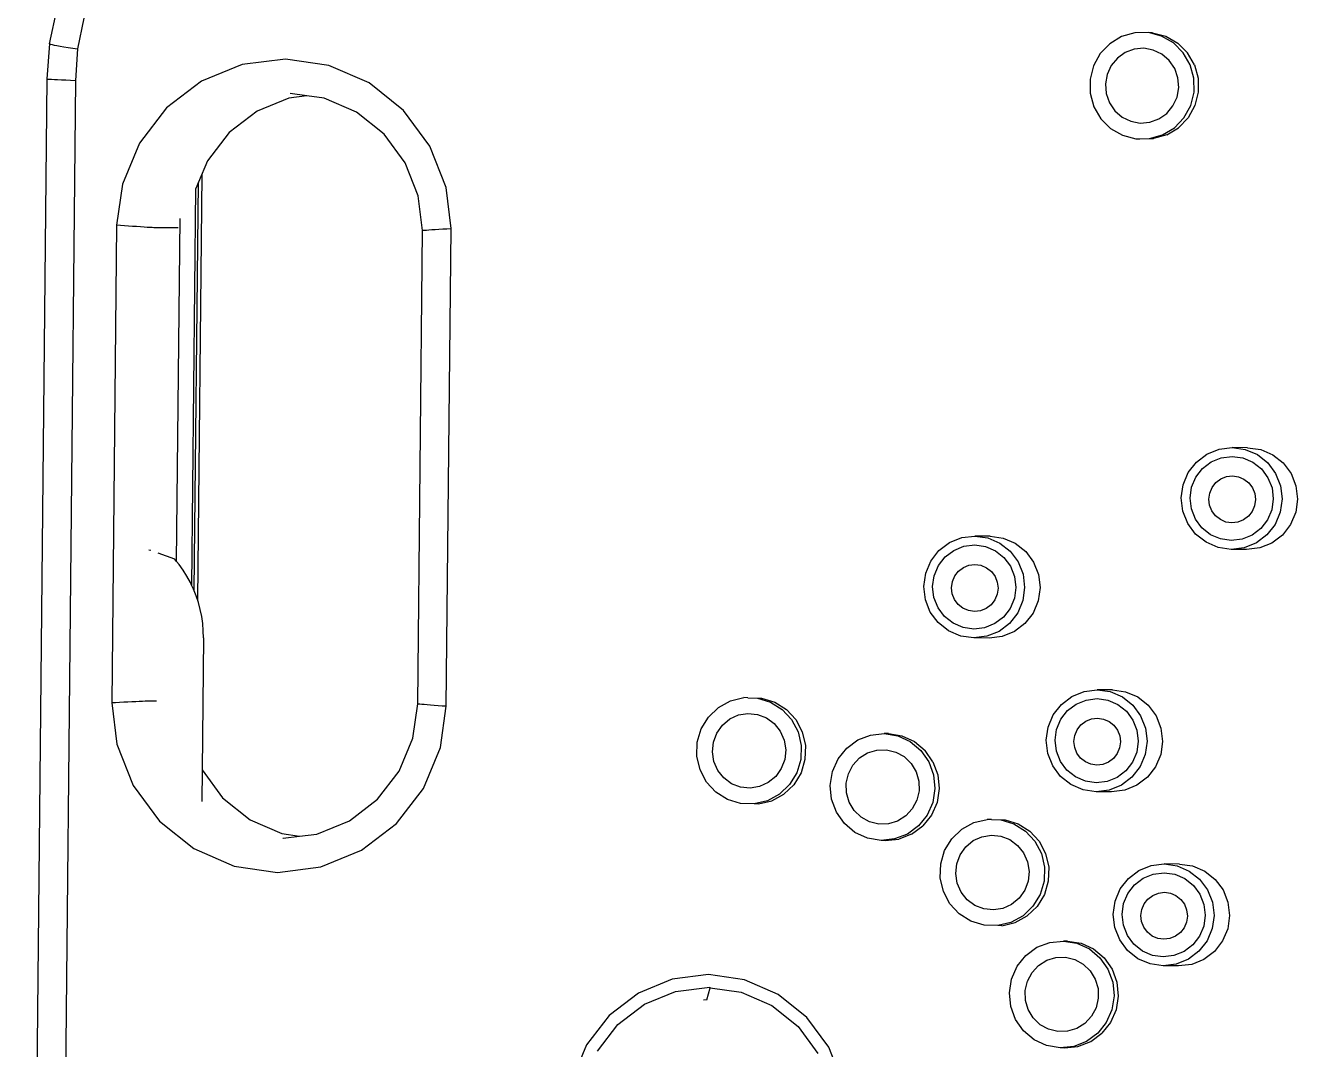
# Model space of a CAD drawing. Extents: x 3485972 to 3601240, y -673889 to -591207.
# Drawn here: x 3499661.6 to 3499851.3, y -607807.1 to -607654.3 of the extents above; entities that cross this region are included whole.
import ezdxf

# ---------------------------------------------------------------- set-up
doc = ezdxf.new("R2010")
doc.units = 0
doc.header["$LTSCALE"] = 6
doc.header["$MEASUREMENT"] = 0
doc.layers.add('medical equipment', color=4, linetype='CONTINUOUS')

msp = doc.modelspace()

# ---------------------------------------------------------------- linework, layer by layer
at = {"layer": 'medical equipment'}
for p, q in [((3499665.24, -607657.04), (3499666.35, -607651.78)), ((3499670.36, -607653.24), (3499669.41, -607657.83)), ((3499825.09, -607655.98), (3499823.33, -607657.04)), ((3499827.05, -607655.42), (3499825.09, -607655.98)), ((3499829.09, -607655.39), (3499827.05, -607655.42)), ((3499831.07, -607655.91), (3499829.09, -607655.39)), ((3499829.72, -607655.4), (3499829.09, -607655.39)), ((3499829.72, -607655.4), (3499831.69, -607655.92)), ((3499832.85, -607656.93), (3499831.07, -607655.91)), ((3499831.69, -607655.92), (3499833.47, -607656.94)), ((3499664.87, -607662.29), (3499665.26, -607657.08)), ((3499665.24, -607657.04), (3499665.26, -607657.08)), ((3499665.26, -607657.08), (3499665.38, -607657.12)), ((3499665.38, -607657.12), (3499665.59, -607657.18)), ((3499665.59, -607657.18), (3499665.91, -607657.25)), ((3499665.91, -607657.25), (3499666.31, -607657.33)), ((3499666.31, -607657.33), (3499666.8, -607657.42)), ((3499666.8, -607657.42), (3499667.36, -607657.52)), ((3499667.36, -607657.52), (3499667.99, -607657.62)), ((3499667.99, -607657.62), (3499668.68, -607657.72)), ((3499668.68, -607657.72), (3499669.41, -607657.83)), ((3499669.41, -607657.83), (3499669.07, -607662.52)), ((3499823.33, -607657.04), (3499821.9, -607658.52)), ((3499826.99, -607657.86), (3499825.65, -607658.35)), ((3499828.42, -607657.73), (3499826.99, -607657.86)), ((3499829.82, -607657.99), (3499828.42, -607657.73)), ((3499831.11, -607658.62), (3499829.82, -607657.99)), ((3499834.3, -607658.39), (3499832.85, -607656.93)), ((3499833.47, -607656.94), (3499834.93, -607658.39)), ((3499700.42, -607659.34), (3499693.94, -607660.14)), ((3499706.88, -607660.27), (3499700.42, -607659.34)), ((3499821.9, -607658.52), (3499820.9, -607660.34)), ((3499824.48, -607659.18), (3499823.55, -607660.29)), ((3499825.65, -607658.35), (3499824.48, -607659.18)), ((3499832.2, -607659.56), (3499831.11, -607658.62)), ((3499833.02, -607660.75), (3499832.2, -607659.56)), ((3499835.34, -607660.18), (3499834.3, -607658.39)), ((3499835.97, -607660.18), (3499834.93, -607658.39)), ((3499693.94, -607660.14), (3499687.88, -607662.63)), ((3499712.88, -607662.88), (3499706.88, -607660.27)), ((3499820.9, -607660.34), (3499820.39, -607662.35)), ((3499822.94, -607661.61), (3499822.69, -607663.04)), ((3499823.55, -607660.29), (3499822.94, -607661.61)), ((3499833.5, -607662.12), (3499833.02, -607660.75)), ((3499835.89, -607662.18), (3499835.34, -607660.18)), ((3499835.97, -607660.18), (3499836.51, -607662.19)), ((3499661.63, -607986.34), (3499664.87, -607662.29)), ((3499664.87, -607662.29), (3499664.99, -607662.31)), ((3499664.99, -607662.31), (3499665.21, -607662.32)), ((3499665.21, -607662.32), (3499665.53, -607662.34)), ((3499665.53, -607662.34), (3499665.94, -607662.37)), ((3499669.07, -607662.52), (3499665.83, -607986.21)), ((3499665.94, -607662.37), (3499666.43, -607662.39)), ((3499666.43, -607662.39), (3499667, -607662.42)), ((3499667, -607662.42), (3499667.64, -607662.45)), ((3499667.64, -607662.45), (3499668.33, -607662.48)), ((3499668.33, -607662.48), (3499669.07, -607662.52)), ((3499687.88, -607662.63), (3499682.66, -607666.63)), ((3499718.02, -607666.98), (3499712.88, -607662.88)), ((3499820.39, -607662.35), (3499820.42, -607664.43)), ((3499822.69, -607663.04), (3499822.81, -607664.49)), ((3499833.36, -607665.01), (3499833.62, -607663.57)), ((3499833.62, -607663.57), (3499833.5, -607662.12)), ((3499835.91, -607664.26), (3499835.89, -607662.18)), ((3499836.51, -607662.19), (3499836.54, -607664.27)), ((3499700.93, -607665.15), (3499696.19, -607667.1)), ((3499703.61, -607664.82), (3499700.93, -607665.15)), ((3499703.61, -607664.82), (3499701.12, -607664.46)), ((3499706.18, -607665.16), (3499703.61, -607664.82)), ((3499710.99, -607667.25), (3499706.18, -607665.16)), ((3499820.42, -607664.43), (3499820.96, -607666.44)), ((3499822.81, -607664.49), (3499823.29, -607665.86)), ((3499832.75, -607666.32), (3499833.36, -607665.01)), ((3499835.4, -607666.28), (3499835.91, -607664.26)), ((3499836.54, -607664.27), (3499836.03, -607666.28)), ((3499682.66, -607666.63), (3499678.64, -607671.87)), ((3499696.19, -607667.1), (3499692.01, -607670.31)), ((3499715.11, -607670.54), (3499710.99, -607667.25)), ((3499721.94, -607672.3), (3499718.02, -607666.98)), ((3499820.96, -607666.44), (3499822, -607668.23)), ((3499823.29, -607665.86), (3499824.1, -607667.06)), ((3499824.1, -607667.06), (3499825.19, -607668)), ((3499830.66, -607668.27), (3499831.83, -607667.44)), ((3499831.83, -607667.44), (3499832.75, -607666.32)), ((3499834.4, -607668.09), (3499835.4, -607666.28)), ((3499836.03, -607666.28), (3499835.03, -607668.1)), ((3499822, -607668.23), (3499823.46, -607669.68)), ((3499825.19, -607668), (3499826.48, -607668.62)), ((3499826.48, -607668.62), (3499827.89, -607668.88)), ((3499827.89, -607668.88), (3499829.31, -607668.76)), ((3499829.31, -607668.76), (3499830.66, -607668.27)), ((3499832.97, -607669.58), (3499834.4, -607668.09)), ((3499835.03, -607668.1), (3499833.6, -607669.58)), ((3499692.01, -607670.31), (3499688.78, -607674.51)), ((3499718.25, -607674.8), (3499715.11, -607670.54)), ((3499823.46, -607669.68), (3499825.24, -607670.7)), ((3499825.24, -607670.7), (3499827.21, -607671.22)), ((3499827.21, -607671.22), (3499827.79, -607671.21)), ((3499827.79, -607671.21), (3499827.84, -607671.22)), ((3499827.84, -607671.22), (3499829.25, -607671.2)), ((3499829.25, -607671.2), (3499831.22, -607670.64)), ((3499829.25, -607671.2), (3499829.88, -607671.2)), ((3499831.84, -607670.64), (3499829.88, -607671.2)), ((3499831.22, -607670.64), (3499832.97, -607669.58)), ((3499831.84, -607670.64), (3499833.6, -607669.58)), ((3499678.64, -607671.87), (3499676.08, -607677.99)), ((3499724.38, -607678.48), (3499721.94, -607672.3)), ((3499688.78, -607674.51), (3499687.45, -607677.71)), ((3499720.2, -607679.75), (3499718.25, -607674.8)), ((3499687.92, -607676.57), (3499687.28, -607739.99)), ((3499676.08, -607677.99), (3499675.23, -607684.11)), ((3499686.46, -607737.91), (3499687.05, -607678.65)), ((3499686.79, -607738.64), (3499687.45, -607677.71)), ((3499687.45, -607677.71), (3499687.05, -607678.65)), ((3499725.1, -607684.61), (3499724.38, -607678.48)), ((3499720.83, -607684.88), (3499720.2, -607679.75)), ((3499675.23, -607684.11), (3499674.51, -607755.38)), ((3499675.79, -607684.15), (3499675.23, -607684.11)), ((3499676.39, -607684.2), (3499675.79, -607684.15)), ((3499677, -607684.24), (3499676.39, -607684.2)), ((3499677.61, -607684.29), (3499677, -607684.24)), ((3499678.21, -607684.33), (3499677.61, -607684.29)), ((3499678.78, -607684.37), (3499678.21, -607684.33)), ((3499679.31, -607684.41), (3499678.78, -607684.37)), ((3499679.79, -607684.44), (3499679.31, -607684.41)), ((3499680.2, -607684.46), (3499679.79, -607684.44)), ((3499680.53, -607684.48), (3499680.2, -607684.46)), ((3499680.79, -607684.49), (3499680.53, -607684.48)), ((3499680.95, -607684.5), (3499680.79, -607684.49)), ((3499684.41, -607684.53), (3499680.95, -607684.5)), ((3499684.16, -607734.27), (3499684.68, -607683.11)), ((3499720.13, -607755.52), (3499720.83, -607684.88)), ((3499720.89, -607684.9), (3499720.83, -607684.88)), ((3499720.89, -607684.9), (3499720.95, -607684.87)), ((3499720.95, -607684.9), (3499720.89, -607684.9)), ((3499720.95, -607684.87), (3499721.15, -607684.85)), ((3499721.15, -607684.85), (3499721.44, -607684.83)), ((3499721.44, -607684.83), (3499721.81, -607684.8)), ((3499721.81, -607684.8), (3499722.25, -607684.77)), ((3499722.25, -607684.77), (3499722.75, -607684.74)), ((3499722.75, -607684.74), (3499723.3, -607684.71)), ((3499723.3, -607684.71), (3499723.88, -607684.67)), ((3499723.88, -607684.67), (3499724.49, -607684.64)), ((3499724.39, -607755.88), (3499725.1, -607684.61)), ((3499724.49, -607684.64), (3499725.1, -607684.61)), ((3499836.25, -607719.45), (3499837.82, -607718.26)), ((3499837.82, -607718.26), (3499839.64, -607717.52)), ((3499839.64, -607717.52), (3499841.59, -607717.28)), ((3499839.97, -607718.8), (3499841.58, -607718.6)), ((3499841.58, -607718.6), (3499843.18, -607718.83)), ((3499843.89, -607717.3), (3499841.59, -607717.28)), ((3499841.59, -607717.28), (3499843.53, -607717.56)), ((3499843.53, -607717.56), (3499845.34, -607718.33)), ((3499843.89, -607717.3), (3499845.84, -607717.58)), ((3499845.34, -607718.33), (3499846.89, -607719.56)), ((3499845.84, -607717.58), (3499847.64, -607718.36)), ((3499847.64, -607718.36), (3499849.19, -607719.58)), ((3499835.04, -607721.01), (3499836.25, -607719.45)), ((3499836.17, -607721.69), (3499837.17, -607720.4)), ((3499837.17, -607720.4), (3499838.47, -607719.41)), ((3499838.47, -607719.41), (3499839.97, -607718.8)), ((3499843.18, -607718.83), (3499844.67, -607719.47)), ((3499844.67, -607719.47), (3499845.95, -607720.48)), ((3499845.95, -607720.48), (3499846.92, -607721.79)), ((3499846.89, -607719.56), (3499848.07, -607721.14)), ((3499849.19, -607719.58), (3499850.37, -607721.17)), ((3499834.27, -607722.84), (3499835.04, -607721.01)), ((3499835.53, -607723.19), (3499836.17, -607721.69)), ((3499839.16, -607722.51), (3499839.89, -607721.96)), ((3499839.89, -607721.96), (3499840.73, -607721.62)), ((3499840.73, -607721.62), (3499841.62, -607721.51)), ((3499841.62, -607721.51), (3499842.52, -607721.64)), ((3499842.52, -607721.64), (3499843.35, -607722)), ((3499843.35, -607722), (3499844.07, -607722.56)), ((3499846.92, -607721.79), (3499847.53, -607723.31)), ((3499848.07, -607721.14), (3499848.8, -607722.98)), ((3499850.37, -607721.17), (3499851.1, -607723.01)), ((3499834, -607724.8), (3499834.27, -607722.84)), ((3499835.31, -607724.82), (3499835.53, -607723.19)), ((3499838.12, -607724.98), (3499838.25, -607724.08)), ((3499838.25, -607724.08), (3499838.6, -607723.23)), ((3499838.6, -607723.23), (3499839.16, -607722.51)), ((3499844.07, -607722.56), (3499844.61, -607723.29)), ((3499844.61, -607723.29), (3499844.95, -607724.14)), ((3499844.95, -607724.14), (3499845.06, -607725.05)), ((3499847.53, -607723.31), (3499847.72, -607724.94)), ((3499848.8, -607722.98), (3499849.03, -607724.95)), ((3499851.1, -607723.01), (3499851.34, -607724.98)), ((3499834.23, -607726.77), (3499834, -607724.8)), ((3499835.5, -607726.44), (3499835.31, -607724.82)), ((3499838.23, -607725.89), (3499838.12, -607724.98)), ((3499838.57, -607726.74), (3499838.23, -607725.89)), ((3499844.93, -607725.96), (3499844.57, -607726.8)), ((3499845.06, -607725.05), (3499844.93, -607725.96)), ((3499847.72, -607724.94), (3499847.5, -607726.56)), ((3499849.03, -607724.95), (3499848.76, -607726.92)), ((3499851.34, -607724.98), (3499851.06, -607726.94)), ((3499834.96, -607728.61), (3499834.23, -607726.77)), ((3499836.11, -607727.96), (3499835.5, -607726.44)), ((3499837.08, -607729.27), (3499836.11, -607727.96)), ((3499839.11, -607727.47), (3499838.57, -607726.74)), ((3499839.83, -607728.03), (3499839.11, -607727.47)), ((3499840.66, -607728.39), (3499839.83, -607728.03)), ((3499843.29, -607728.07), (3499842.45, -607728.41)), ((3499844.02, -607727.52), (3499843.29, -607728.07)), ((3499844.57, -607726.8), (3499844.02, -607727.52)), ((3499846.86, -607728.07), (3499845.86, -607729.36)), ((3499847.5, -607726.56), (3499846.86, -607728.07)), ((3499848.76, -607726.92), (3499847.99, -607728.74)), ((3499851.06, -607726.94), (3499850.29, -607728.77)), ((3499836.14, -607730.2), (3499834.96, -607728.61)), ((3499838.36, -607730.28), (3499837.08, -607729.27)), ((3499841.55, -607728.52), (3499840.66, -607728.39)), ((3499842.45, -607728.41), (3499841.55, -607728.52)), ((3499845.86, -607729.36), (3499844.56, -607730.34)), ((3499847.99, -607728.74), (3499846.78, -607730.31)), ((3499850.29, -607728.77), (3499849.08, -607730.33)), ((3499797.86, -607732.65), (3499799.43, -607731.46)), ((3499799.43, -607731.46), (3499801.25, -607730.72)), ((3499801.25, -607730.72), (3499803.2, -607730.48)), ((3499801.58, -607732), (3499803.19, -607731.81)), ((3499803.19, -607731.81), (3499804.79, -607732.04)), ((3499805.5, -607730.5), (3499803.2, -607730.48)), ((3499803.2, -607730.48), (3499805.14, -607730.76)), ((3499805.14, -607730.76), (3499806.95, -607731.54)), ((3499805.5, -607730.5), (3499807.45, -607730.78)), ((3499806.95, -607731.54), (3499808.5, -607732.76)), ((3499807.45, -607730.78), (3499809.25, -607731.56)), ((3499809.25, -607731.56), (3499810.8, -607732.78)), ((3499837.69, -607731.42), (3499836.14, -607730.2)), ((3499839.5, -607732.2), (3499837.69, -607731.42)), ((3499839.85, -607730.92), (3499838.36, -607730.28)), ((3499841.45, -607731.15), (3499839.85, -607730.92)), ((3499843.06, -607730.96), (3499841.45, -607731.15)), ((3499844.56, -607730.34), (3499843.06, -607730.96)), ((3499845.21, -607731.5), (3499843.39, -607732.24)), ((3499846.78, -607730.31), (3499845.21, -607731.5)), ((3499847.51, -607731.52), (3499845.69, -607732.26)), ((3499849.08, -607730.33), (3499847.51, -607731.52)), ((3499680.05, -607732.52), (3499680.31, -607732.61)), ((3499681.39, -607733), (3499683.86, -607733.89)), ((3499684.16, -607734.27), (3499683.86, -607733.89)), ((3499796.65, -607734.22), (3499797.86, -607732.65)), ((3499797.78, -607734.89), (3499798.78, -607733.6)), ((3499798.78, -607733.6), (3499800.08, -607732.62)), ((3499800.08, -607732.62), (3499801.58, -607732)), ((3499804.79, -607732.04), (3499806.28, -607732.68)), ((3499806.28, -607732.68), (3499807.56, -607733.69)), ((3499807.56, -607733.69), (3499808.53, -607735)), ((3499808.5, -607732.76), (3499809.68, -607734.35)), ((3499810.8, -607732.78), (3499811.98, -607734.37)), ((3499841.44, -607732.48), (3499839.5, -607732.2)), ((3499843.39, -607732.24), (3499841.44, -607732.48)), ((3499843.74, -607732.5), (3499841.44, -607732.48)), ((3499845.69, -607732.26), (3499843.74, -607732.5)), ((3499684.53, -607734.72), (3499684.16, -607734.27)), ((3499685.15, -607735.59), (3499684.53, -607734.72)), ((3499685.72, -607736.49), (3499685.15, -607735.59)), ((3499795.88, -607736.04), (3499796.65, -607734.22)), ((3499797.14, -607736.4), (3499797.78, -607734.89)), ((3499800.21, -607736.44), (3499800.77, -607735.72)), ((3499800.77, -607735.72), (3499801.5, -607735.17)), ((3499801.5, -607735.17), (3499802.34, -607734.83)), ((3499802.34, -607734.83), (3499803.23, -607734.72)), ((3499803.23, -607734.72), (3499804.13, -607734.85)), ((3499804.13, -607734.85), (3499804.96, -607735.2)), ((3499804.96, -607735.2), (3499805.68, -607735.77)), ((3499805.68, -607735.77), (3499806.22, -607736.5)), ((3499808.53, -607735), (3499809.14, -607736.52)), ((3499809.68, -607734.35), (3499810.41, -607736.19)), ((3499811.98, -607734.37), (3499812.71, -607736.21)), ((3499686.23, -607737.43), (3499685.72, -607736.49)), ((3499686.46, -607737.91), (3499686.23, -607737.43)), ((3499795.61, -607738.01), (3499795.88, -607736.04)), ((3499796.92, -607738.02), (3499797.14, -607736.4)), ((3499799.73, -607738.19), (3499799.86, -607737.28)), ((3499799.86, -607737.28), (3499800.21, -607736.44)), ((3499806.22, -607736.5), (3499806.56, -607737.35)), ((3499806.56, -607737.35), (3499806.67, -607738.26)), ((3499809.14, -607736.52), (3499809.33, -607738.15)), ((3499810.41, -607736.19), (3499810.64, -607738.16)), ((3499812.71, -607736.21), (3499812.95, -607738.18)), ((3499686.69, -607738.4), (3499686.46, -607737.91)), ((3499686.79, -607738.64), (3499686.69, -607738.4)), ((3499687.08, -607739.39), (3499686.79, -607738.64)), ((3499687.42, -607740.4), (3499687.08, -607739.39)), ((3499795.84, -607739.98), (3499795.61, -607738.01)), ((3499797.11, -607739.65), (3499796.92, -607738.02)), ((3499799.84, -607739.09), (3499799.73, -607738.19)), ((3499800.18, -607739.94), (3499799.84, -607739.09)), ((3499806.54, -607739.16), (3499806.18, -607740)), ((3499806.67, -607738.26), (3499806.54, -607739.16)), ((3499809.33, -607738.15), (3499809.11, -607739.77)), ((3499810.64, -607738.16), (3499810.37, -607740.12)), ((3499812.95, -607738.18), (3499812.67, -607740.15)), ((3499687.7, -607741.44), (3499687.42, -607740.4)), ((3499687.91, -607742.48), (3499687.7, -607741.44)), ((3499796.57, -607741.82), (3499795.84, -607739.98)), ((3499797.72, -607741.17), (3499797.11, -607739.65)), ((3499798.69, -607742.48), (3499797.72, -607741.17)), ((3499800.72, -607740.67), (3499800.18, -607739.94)), ((3499801.44, -607741.24), (3499800.72, -607740.67)), ((3499802.27, -607741.6), (3499801.44, -607741.24)), ((3499804.9, -607741.27), (3499804.06, -607741.62)), ((3499805.63, -607740.72), (3499804.9, -607741.27)), ((3499806.18, -607740), (3499805.63, -607740.72)), ((3499808.47, -607741.27), (3499807.47, -607742.56)), ((3499809.11, -607739.77), (3499808.47, -607741.27)), ((3499810.37, -607740.12), (3499809.6, -607741.95)), ((3499812.67, -607740.15), (3499811.9, -607741.97)), ((3499688.06, -607743.54), (3499687.91, -607742.48)), ((3499797.75, -607743.4), (3499796.57, -607741.82)), ((3499799.97, -607743.49), (3499798.69, -607742.48)), ((3499803.16, -607741.73), (3499802.27, -607741.6)), ((3499804.06, -607741.62), (3499803.16, -607741.73)), ((3499807.47, -607742.56), (3499806.18, -607743.55)), ((3499809.6, -607741.95), (3499808.39, -607743.51)), ((3499811.9, -607741.97), (3499810.69, -607743.53)), ((3499688.14, -607744.61), (3499688.06, -607743.54)), ((3499688.16, -607745.67), (3499688.14, -607744.61)), ((3499799.3, -607744.63), (3499797.75, -607743.4)), ((3499801.11, -607745.41), (3499799.3, -607744.63)), ((3499801.46, -607744.13), (3499799.97, -607743.49)), ((3499803.06, -607744.36), (3499801.46, -607744.13)), ((3499804.67, -607744.16), (3499803.06, -607744.36)), ((3499806.18, -607743.55), (3499804.67, -607744.16)), ((3499806.82, -607744.7), (3499805, -607745.44)), ((3499808.39, -607743.51), (3499806.82, -607744.7)), ((3499809.12, -607744.73), (3499807.3, -607745.47)), ((3499810.69, -607743.53), (3499809.12, -607744.73)), ((3499688.16, -607745.67), (3499687.97, -607765.38)), ((3499803.05, -607745.68), (3499801.11, -607745.41)), ((3499805, -607745.44), (3499803.05, -607745.68)), ((3499805.35, -607745.71), (3499803.05, -607745.68)), ((3499807.3, -607745.47), (3499805.35, -607745.71)), ((3499766.77, -607755.07), (3499768.76, -607754.59)), ((3499769.38, -607754.6), (3499768.76, -607754.59)), ((3499769.38, -607754.6), (3499770.8, -607754.65)), ((3499770.8, -607754.65), (3499772.75, -607755.25)), ((3499770.8, -607754.65), (3499771.42, -607754.66)), ((3499771.42, -607754.66), (3499773.37, -607755.26)), ((3499816.12, -607755.59), (3499817.69, -607754.4)), ((3499817.69, -607754.4), (3499819.51, -607753.65)), ((3499819.51, -607753.65), (3499821.46, -607753.41)), ((3499819.83, -607754.94), (3499821.44, -607754.74)), ((3499821.44, -607754.74), (3499823.05, -607754.97)), ((3499823.76, -607753.44), (3499821.46, -607753.41)), ((3499821.46, -607753.41), (3499823.4, -607753.69)), ((3499823.4, -607753.69), (3499825.21, -607754.47)), ((3499823.76, -607753.44), (3499825.7, -607753.72)), ((3499825.21, -607754.47), (3499826.75, -607755.69)), ((3499825.7, -607753.72), (3499827.51, -607754.49)), ((3499827.51, -607754.49), (3499829.06, -607755.72)), ((3499675.08, -607755.35), (3499674.51, -607755.38)), ((3499674.51, -607755.38), (3499675.24, -607761.51)), ((3499675.68, -607755.32), (3499675.08, -607755.35)), ((3499676.29, -607755.28), (3499675.68, -607755.32)), ((3499676.9, -607755.25), (3499676.29, -607755.28)), ((3499677.5, -607755.22), (3499676.9, -607755.25)), ((3499678.07, -607755.19), (3499677.5, -607755.22)), ((3499678.6, -607755.17), (3499678.07, -607755.19)), ((3499679.08, -607755.14), (3499678.6, -607755.17)), ((3499679.49, -607755.13), (3499679.08, -607755.14)), ((3499679.83, -607755.12), (3499679.49, -607755.13)), ((3499680.08, -607755.11), (3499679.83, -607755.12)), ((3499680.25, -607755.11), (3499680.08, -607755.11)), ((3499681.17, -607755.12), (3499680.25, -607755.11)), ((3499719.39, -607760.64), (3499720.13, -607755.52)), ((3499720.13, -607755.52), (3499720.18, -607755.51)), ((3499720.18, -607755.51), (3499720.24, -607755.51)), ((3499720.24, -607755.54), (3499720.18, -607755.51)), ((3499720.44, -607755.56), (3499720.24, -607755.54)), ((3499720.73, -607755.59), (3499720.44, -607755.56)), ((3499721.1, -607755.62), (3499720.73, -607755.59)), ((3499721.54, -607755.66), (3499721.1, -607755.62)), ((3499722.04, -607755.7), (3499721.54, -607755.66)), ((3499722.59, -607755.74), (3499722.04, -607755.7)), ((3499723.17, -607755.79), (3499722.59, -607755.74)), ((3499723.78, -607755.84), (3499723.17, -607755.79)), ((3499723.54, -607762), (3499724.39, -607755.88)), ((3499724.39, -607755.88), (3499723.78, -607755.84)), ((3499763.49, -607757.48), (3499764.97, -607756.05)), ((3499764.97, -607756.05), (3499766.77, -607755.07)), ((3499772.75, -607755.25), (3499774.48, -607756.35)), ((3499773.37, -607755.26), (3499775.11, -607756.35)), ((3499774.48, -607756.35), (3499775.88, -607757.86)), ((3499775.11, -607756.35), (3499776.51, -607757.87)), ((3499814.91, -607757.15), (3499816.12, -607755.59)), ((3499816.04, -607757.82), (3499817.03, -607756.53)), ((3499817.03, -607756.53), (3499818.33, -607755.55)), ((3499818.33, -607755.55), (3499819.83, -607754.94)), ((3499823.05, -607754.97), (3499824.54, -607755.61)), ((3499824.54, -607755.61), (3499825.82, -607756.62)), ((3499825.82, -607756.62), (3499826.79, -607757.93)), ((3499826.75, -607755.69), (3499827.93, -607757.28)), ((3499829.06, -607755.72), (3499830.23, -607757.3)), ((3499762.41, -607759.25), (3499763.49, -607757.48)), ((3499765.56, -607758.69), (3499766.67, -607757.77)), ((3499766.67, -607757.77), (3499767.97, -607757.17)), ((3499767.97, -607757.17), (3499769.38, -607756.94)), ((3499769.38, -607756.94), (3499770.8, -607757.09)), ((3499770.8, -607757.09), (3499772.14, -607757.61)), ((3499772.14, -607757.61), (3499773.3, -607758.46)), ((3499773.3, -607758.46), (3499774.2, -607759.59)), ((3499775.88, -607757.86), (3499776.85, -607759.69)), ((3499776.51, -607757.87), (3499777.47, -607759.7)), ((3499814.14, -607758.98), (3499814.91, -607757.15)), ((3499815.4, -607759.33), (3499816.04, -607757.82)), ((3499819.03, -607758.65), (3499819.75, -607758.1)), ((3499819.75, -607758.1), (3499820.59, -607757.76)), ((3499820.59, -607757.76), (3499821.49, -607757.65)), ((3499821.49, -607757.65), (3499822.39, -607757.78)), ((3499822.39, -607757.78), (3499823.22, -607758.14)), ((3499823.22, -607758.14), (3499823.93, -607758.7)), ((3499826.79, -607757.93), (3499827.39, -607759.45)), ((3499827.93, -607757.28), (3499828.66, -607759.12)), ((3499830.23, -607757.3), (3499830.97, -607759.14)), ((3499761.82, -607761.24), (3499762.41, -607759.25)), ((3499764.22, -607761.23), (3499764.73, -607759.87)), ((3499764.73, -607759.87), (3499765.56, -607758.69)), ((3499774.2, -607759.59), (3499774.78, -607760.92)), ((3499776.85, -607759.69), (3499777.31, -607761.72)), ((3499777.47, -607759.7), (3499777.94, -607761.73)), ((3499785.76, -607760.89), (3499787.67, -607760.16)), ((3499787.67, -607760.16), (3499789.7, -607759.95)), ((3499789.7, -607759.95), (3499791.71, -607760.28)), ((3499790.32, -607759.95), (3499789.7, -607759.95)), ((3499790.32, -607759.95), (3499792.34, -607760.29)), ((3499791.71, -607760.28), (3499793.57, -607761.14)), ((3499792.34, -607760.29), (3499794.2, -607761.14)), ((3499813.86, -607760.94), (3499814.14, -607758.98)), ((3499815.17, -607760.95), (3499815.4, -607759.33)), ((3499817.99, -607761.12), (3499818.11, -607760.21)), ((3499818.11, -607760.21), (3499818.47, -607759.37)), ((3499818.47, -607759.37), (3499819.03, -607758.65)), ((3499823.93, -607758.7), (3499824.47, -607759.43)), ((3499824.47, -607759.43), (3499824.81, -607760.28)), ((3499824.81, -607760.28), (3499824.92, -607761.19)), ((3499827.39, -607759.45), (3499827.59, -607761.08)), ((3499828.66, -607759.12), (3499828.9, -607761.09)), ((3499830.97, -607759.14), (3499831.2, -607761.11)), ((3499675.24, -607761.51), (3499677.68, -607767.69)), ((3499717.34, -607765.55), (3499719.39, -607760.64)), ((3499720.98, -607768.12), (3499723.54, -607762)), ((3499761.76, -607763.32), (3499761.82, -607761.24)), ((3499764.07, -607762.68), (3499764.22, -607761.23)), ((3499774.78, -607760.92), (3499775.01, -607762.36)), ((3499777.31, -607761.72), (3499777.25, -607763.8)), ((3499777.94, -607761.73), (3499777.88, -607763.8)), ((3499782.81, -607763.72), (3499784.11, -607762.11)), ((3499784.11, -607762.11), (3499785.76, -607760.89)), ((3499793.57, -607761.14), (3499795.15, -607762.45)), ((3499794.2, -607761.14), (3499795.78, -607762.46)), ((3499814.1, -607762.91), (3499813.86, -607760.94)), ((3499815.37, -607762.58), (3499815.17, -607760.95)), ((3499818.1, -607762.03), (3499817.99, -607761.12)), ((3499818.43, -607762.88), (3499818.1, -607762.03)), ((3499824.79, -607762.09), (3499824.44, -607762.94)), ((3499824.92, -607761.19), (3499824.79, -607762.09)), ((3499827.59, -607761.08), (3499827.36, -607762.7)), ((3499828.9, -607761.09), (3499828.62, -607763.06)), ((3499831.2, -607761.11), (3499830.93, -607763.08)), ((3499762.23, -607765.34), (3499761.76, -607763.32)), ((3499764.3, -607764.11), (3499764.07, -607762.68)), ((3499764.88, -607765.44), (3499764.3, -607764.11)), ((3499774.86, -607763.81), (3499774.35, -607765.17)), ((3499775.01, -607762.36), (3499774.86, -607763.81)), ((3499777.25, -607763.8), (3499776.66, -607765.79)), ((3499777.88, -607763.8), (3499777.29, -607765.8)), ((3499781.98, -607765.62), (3499782.81, -607763.72)), ((3499785.03, -607764.64), (3499786.01, -607763.59)), ((3499786.01, -607763.59), (3499787.22, -607762.82)), ((3499787.22, -607762.82), (3499788.59, -607762.4)), ((3499788.59, -607762.4), (3499790.02, -607762.36)), ((3499790.02, -607762.36), (3499791.41, -607762.7)), ((3499791.41, -607762.7), (3499792.66, -607763.39)), ((3499792.66, -607763.39), (3499793.7, -607764.39)), ((3499795.15, -607762.45), (3499796.34, -607764.14)), ((3499796.97, -607764.15), (3499795.78, -607762.46)), ((3499796.34, -607764.14), (3499797.06, -607766.09)), ((3499796.97, -607764.15), (3499797.69, -607766.09)), ((3499814.83, -607764.75), (3499814.1, -607762.91)), ((3499815.97, -607764.1), (3499815.37, -607762.58)), ((3499816.95, -607765.41), (3499815.97, -607764.1)), ((3499818.98, -607763.61), (3499818.43, -607762.88)), ((3499819.69, -607764.17), (3499818.98, -607763.61)), ((3499820.52, -607764.53), (3499819.69, -607764.17)), ((3499823.16, -607764.21), (3499822.32, -607764.55)), ((3499823.88, -607763.66), (3499823.16, -607764.21)), ((3499824.44, -607762.94), (3499823.88, -607763.66)), ((3499826.73, -607764.21), (3499825.73, -607765.5)), ((3499827.36, -607762.7), (3499826.73, -607764.21)), ((3499828.62, -607763.06), (3499827.85, -607764.88)), ((3499830.93, -607763.08), (3499830.16, -607764.9)), ((3499687.97, -607765.38), (3499687.92, -607770.08)), ((3499687.97, -607765.38), (3499691.02, -607769.52)), ((3499714.12, -607769.75), (3499717.34, -607765.55)), ((3499763.19, -607767.18), (3499762.23, -607765.34)), ((3499765.78, -607766.57), (3499764.88, -607765.44)), ((3499774.35, -607765.17), (3499773.51, -607766.35)), ((3499776.66, -607765.79), (3499775.59, -607767.56)), ((3499777.29, -607765.8), (3499776.21, -607767.57)), ((3499781.65, -607767.67), (3499781.98, -607765.62)), ((3499784.02, -607767.34), (3499784.35, -607765.93)), ((3499784.35, -607765.93), (3499785.03, -607764.64)), ((3499793.7, -607764.39), (3499794.45, -607765.63)), ((3499794.45, -607765.63), (3499794.86, -607767.03)), ((3499797.06, -607766.09), (3499797.27, -607768.16)), ((3499797.69, -607766.09), (3499797.89, -607768.16)), ((3499816.01, -607766.34), (3499814.83, -607764.75)), ((3499818.22, -607766.42), (3499816.95, -607765.41)), ((3499821.42, -607764.66), (3499820.52, -607764.53)), ((3499822.32, -607764.55), (3499821.42, -607764.66)), ((3499825.73, -607765.5), (3499824.43, -607766.48)), ((3499827.85, -607764.88), (3499826.64, -607766.44)), ((3499830.16, -607764.9), (3499828.95, -607766.47)), ((3499677.68, -607767.69), (3499681.6, -607773.01)), ((3499764.59, -607768.69), (3499763.19, -607767.18)), ((3499766.94, -607767.43), (3499765.78, -607766.57)), ((3499768.27, -607767.95), (3499766.94, -607767.43)), ((3499769.69, -607768.09), (3499768.27, -607767.95)), ((3499771.1, -607767.86), (3499769.69, -607768.09)), ((3499772.4, -607767.27), (3499771.1, -607767.86)), ((3499773.51, -607766.35), (3499772.4, -607767.27)), ((3499775.59, -607767.56), (3499774.1, -607768.99)), ((3499774.73, -607768.99), (3499776.21, -607767.57)), ((3499781.85, -607769.74), (3499781.65, -607767.67)), ((3499784.06, -607768.8), (3499784.02, -607767.34)), ((3499794.86, -607767.03), (3499794.9, -607768.48)), ((3499817.55, -607767.56), (3499816.01, -607766.34)), ((3499819.36, -607768.34), (3499817.55, -607767.56)), ((3499819.71, -607767.06), (3499818.22, -607766.42)), ((3499821.32, -607767.29), (3499819.71, -607767.06)), ((3499822.93, -607767.09), (3499821.32, -607767.29)), ((3499824.43, -607766.48), (3499822.93, -607767.09)), ((3499825.07, -607767.64), (3499823.25, -607768.38)), ((3499826.64, -607766.44), (3499825.07, -607767.64)), ((3499827.38, -607767.66), (3499825.56, -607768.4)), ((3499828.95, -607766.47), (3499827.38, -607767.66)), ((3499691.02, -607769.52), (3499695.13, -607772.8)), ((3499709.94, -607772.95), (3499714.12, -607769.75)), ((3499716.96, -607773.36), (3499720.98, -607768.12)), ((3499766.33, -607769.78), (3499764.59, -607768.69)), ((3499768.28, -607770.38), (3499766.33, -607769.78)), ((3499774.1, -607768.99), (3499772.3, -607769.97)), ((3499772.93, -607769.98), (3499774.73, -607768.99)), ((3499782.57, -607771.69), (3499781.85, -607769.74)), ((3499784.46, -607770.19), (3499784.06, -607768.8)), ((3499794.57, -607769.9), (3499793.89, -607771.18)), ((3499794.9, -607768.48), (3499794.57, -607769.9)), ((3499797.27, -607768.16), (3499796.94, -607770.21)), ((3499797.89, -607768.16), (3499797.57, -607770.21)), ((3499821.3, -607768.62), (3499819.36, -607768.34)), ((3499823.25, -607768.38), (3499821.3, -607768.62)), ((3499823.61, -607768.64), (3499821.3, -607768.62)), ((3499825.56, -607768.4), (3499823.61, -607768.64)), ((3499770.32, -607770.45), (3499768.28, -607770.38)), ((3499772.3, -607769.97), (3499770.32, -607770.45)), ((3499770.94, -607770.45), (3499770.32, -607770.45)), ((3499770.94, -607770.45), (3499772.93, -607769.98)), ((3499783.76, -607773.37), (3499782.57, -607771.69)), ((3499785.21, -607771.43), (3499784.46, -607770.19)), ((3499786.25, -607772.43), (3499785.21, -607771.43)), ((3499793.89, -607771.18), (3499792.91, -607772.24)), ((3499796.94, -607770.21), (3499796.1, -607772.11)), ((3499797.57, -607770.21), (3499796.73, -607772.11)), ((3499681.6, -607773.01), (3499686.74, -607777.11)), ((3499695.13, -607772.8), (3499699.84, -607774.85)), ((3499705.08, -607774.95), (3499709.94, -607772.95)), ((3499711.74, -607777.36), (3499716.96, -607773.36)), ((3499785.34, -607774.69), (3499783.76, -607773.37)), ((3499787.51, -607773.13), (3499786.25, -607772.43)), ((3499788.9, -607773.46), (3499787.51, -607773.13)), ((3499790.32, -607773.42), (3499788.9, -607773.46)), ((3499791.69, -607773), (3499790.32, -607773.42)), ((3499792.91, -607772.24), (3499791.69, -607773)), ((3499794.81, -607773.72), (3499793.15, -607774.93)), ((3499793.78, -607774.94), (3499795.44, -607773.72)), ((3499796.1, -607772.11), (3499794.81, -607773.72)), ((3499796.73, -607772.11), (3499795.44, -607773.72)), ((3499801.27, -607774.2), (3499803.07, -607773.22)), ((3499803.07, -607773.22), (3499805.05, -607772.74)), ((3499805.68, -607772.75), (3499805.05, -607772.74)), ((3499805.68, -607772.75), (3499807.09, -607772.81)), ((3499807.09, -607772.81), (3499809.05, -607773.4)), ((3499807.09, -607772.81), (3499807.72, -607772.81)), ((3499807.72, -607772.81), (3499809.67, -607773.41)), ((3499809.05, -607773.4), (3499810.78, -607774.5)), ((3499809.67, -607773.41), (3499811.41, -607774.51)), ((3499699.84, -607774.85), (3499702.51, -607775.23)), ((3499700.01, -607775.54), (3499700.07, -607775.54)), ((3499700.07, -607775.54), (3499702.51, -607775.23)), ((3499702.51, -607775.23), (3499705.08, -607774.95)), ((3499787.2, -607775.54), (3499785.34, -607774.69)), ((3499789.22, -607775.88), (3499787.2, -607775.54)), ((3499793.15, -607774.93), (3499791.25, -607775.67)), ((3499793.78, -607774.94), (3499791.87, -607775.68)), ((3499798.71, -607777.4), (3499799.78, -607775.63)), ((3499799.78, -607775.63), (3499801.27, -607774.2)), ((3499802.97, -607775.92), (3499804.27, -607775.33)), ((3499804.27, -607775.33), (3499805.68, -607775.1)), ((3499805.68, -607775.1), (3499807.1, -607775.24)), ((3499807.1, -607775.24), (3499808.44, -607775.76)), ((3499810.78, -607774.5), (3499812.18, -607776.01)), ((3499811.41, -607774.51), (3499812.8, -607776.02)), ((3499686.74, -607777.11), (3499692.74, -607779.72)), ((3499705.68, -607779.85), (3499711.74, -607777.36)), ((3499791.25, -607775.67), (3499789.22, -607775.88)), ((3499789.84, -607775.88), (3499789.22, -607775.88)), ((3499789.84, -607775.88), (3499791.87, -607775.68)), ((3499798.12, -607779.39), (3499798.71, -607777.4)), ((3499801.02, -607778.02), (3499801.86, -607776.84)), ((3499801.86, -607776.84), (3499802.97, -607775.92)), ((3499808.44, -607775.76), (3499809.59, -607776.62)), ((3499809.59, -607776.62), (3499810.49, -607777.75)), ((3499812.18, -607776.01), (3499813.14, -607777.85)), ((3499812.8, -607776.02), (3499813.77, -607777.85)), ((3499798.06, -607781.47), (3499798.12, -607779.39)), ((3499800.37, -607780.83), (3499800.51, -607779.38)), ((3499800.51, -607779.38), (3499801.02, -607778.02)), ((3499810.49, -607777.75), (3499811.08, -607779.07)), ((3499811.08, -607779.07), (3499811.3, -607780.51)), ((3499813.14, -607777.85), (3499813.61, -607779.87)), ((3499813.77, -607777.85), (3499814.24, -607779.88)), ((3499829.5, -607779.63), (3499831.44, -607779.39)), ((3499833.75, -607779.41), (3499831.44, -607779.39)), ((3499831.44, -607779.39), (3499833.39, -607779.67)), ((3499833.75, -607779.41), (3499835.69, -607779.69)), ((3499692.74, -607779.72), (3499699.2, -607780.65)), ((3499699.2, -607780.65), (3499705.68, -607779.85)), ((3499800.59, -607782.27), (3499800.37, -607780.83)), ((3499811.3, -607780.51), (3499811.16, -607781.96)), ((3499813.61, -607779.87), (3499813.55, -607781.95)), ((3499814.24, -607779.88), (3499814.17, -607781.96)), ((3499826.11, -607781.56), (3499827.67, -607780.37)), ((3499827.67, -607780.37), (3499829.5, -607779.63)), ((3499828.32, -607781.52), (3499829.82, -607780.91)), ((3499829.82, -607780.91), (3499831.43, -607780.71)), ((3499831.43, -607780.71), (3499833.04, -607780.94)), ((3499833.04, -607780.94), (3499834.53, -607781.59)), ((3499833.39, -607779.67), (3499835.19, -607780.45)), ((3499835.19, -607780.45), (3499836.74, -607781.67)), ((3499835.69, -607779.69), (3499837.5, -607780.47)), ((3499837.5, -607780.47), (3499839.04, -607781.69)), ((3499798.53, -607783.5), (3499798.06, -607781.47)), ((3499801.18, -607783.6), (3499800.59, -607782.27)), ((3499811.16, -607781.96), (3499810.65, -607783.32)), ((3499813.55, -607781.95), (3499812.96, -607783.94)), ((3499814.17, -607781.96), (3499813.58, -607783.95)), ((3499824.12, -607784.95), (3499824.89, -607783.12)), ((3499824.89, -607783.12), (3499826.11, -607781.56)), ((3499826.02, -607783.8), (3499827.02, -607782.51)), ((3499827.02, -607782.51), (3499828.32, -607781.52)), ((3499834.53, -607781.59), (3499835.8, -607782.6)), ((3499835.8, -607782.6), (3499836.78, -607783.91)), ((3499836.74, -607781.67), (3499837.92, -607783.25)), ((3499839.04, -607781.69), (3499840.22, -607783.28)), ((3499799.49, -607785.33), (3499798.53, -607783.5)), ((3499802.08, -607784.73), (3499801.18, -607783.6)), ((3499803.23, -607785.58), (3499802.08, -607784.73)), ((3499809.81, -607784.5), (3499808.7, -607785.42)), ((3499810.65, -607783.32), (3499809.81, -607784.5)), ((3499812.96, -607783.94), (3499811.88, -607785.71)), ((3499813.58, -607783.95), (3499812.51, -607785.72)), ((3499823.85, -607786.92), (3499824.12, -607784.95)), ((3499825.39, -607785.31), (3499826.02, -607783.8)), ((3499828.46, -607785.35), (3499829.02, -607784.63)), ((3499829.02, -607784.63), (3499829.74, -607784.08)), ((3499829.74, -607784.08), (3499830.58, -607783.74)), ((3499830.58, -607783.74), (3499831.48, -607783.62)), ((3499831.48, -607783.62), (3499832.37, -607783.75)), ((3499832.37, -607783.75), (3499833.21, -607784.11)), ((3499833.21, -607784.11), (3499833.92, -607784.68)), ((3499833.92, -607784.68), (3499834.46, -607785.41)), ((3499836.78, -607783.91), (3499837.38, -607785.43)), ((3499837.92, -607783.25), (3499838.65, -607785.1)), ((3499838.65, -607785.1), (3499838.89, -607787.07)), ((3499840.22, -607783.28), (3499840.96, -607785.12)), ((3499800.89, -607786.84), (3499799.49, -607785.33)), ((3499802.62, -607787.94), (3499800.89, -607786.84)), ((3499804.57, -607786.1), (3499803.23, -607785.58)), ((3499805.99, -607786.25), (3499804.57, -607786.1)), ((3499807.4, -607786.02), (3499805.99, -607786.25)), ((3499808.7, -607785.42), (3499807.4, -607786.02)), ((3499811.88, -607785.71), (3499810.4, -607787.14)), ((3499811.02, -607787.14), (3499812.51, -607785.72)), ((3499824.09, -607788.89), (3499823.85, -607786.92)), ((3499825.16, -607786.93), (3499825.39, -607785.31)), ((3499825.36, -607788.55), (3499825.16, -607786.93)), ((3499827.98, -607787.09), (3499828.1, -607786.19)), ((3499828.1, -607786.19), (3499828.46, -607785.35)), ((3499834.46, -607785.41), (3499834.8, -607786.26)), ((3499834.8, -607786.26), (3499834.91, -607787.16)), ((3499837.38, -607785.43), (3499837.58, -607787.05)), ((3499840.96, -607785.12), (3499841.19, -607787.09)), ((3499804.58, -607788.54), (3499802.62, -607787.94)), ((3499806.62, -607788.6), (3499804.58, -607788.54)), ((3499808.6, -607788.12), (3499806.62, -607788.6)), ((3499807.24, -607788.61), (3499806.62, -607788.6)), ((3499807.24, -607788.61), (3499809.23, -607788.13)), ((3499810.4, -607787.14), (3499808.6, -607788.12)), ((3499809.23, -607788.13), (3499811.02, -607787.14)), ((3499824.82, -607790.73), (3499824.09, -607788.89)), ((3499825.96, -607790.07), (3499825.36, -607788.55)), ((3499828.08, -607788), (3499827.98, -607787.09)), ((3499828.42, -607788.85), (3499828.08, -607788)), ((3499828.97, -607789.58), (3499828.42, -607788.85)), ((3499834.78, -607788.07), (3499834.43, -607788.91)), ((3499834.91, -607787.16), (3499834.78, -607788.07)), ((3499837.35, -607788.67), (3499836.71, -607790.18)), ((3499837.58, -607787.05), (3499837.35, -607788.67)), ((3499838.89, -607787.07), (3499838.61, -607789.03)), ((3499841.19, -607787.09), (3499840.92, -607789.05)), ((3499826, -607792.31), (3499824.82, -607790.73)), ((3499826.93, -607791.38), (3499825.96, -607790.07)), ((3499829.68, -607790.15), (3499828.97, -607789.58)), ((3499830.51, -607790.51), (3499829.68, -607790.15)), ((3499831.41, -607790.63), (3499830.51, -607790.51)), ((3499832.31, -607790.52), (3499831.41, -607790.63)), ((3499833.15, -607790.18), (3499832.31, -607790.52)), ((3499833.87, -607789.63), (3499833.15, -607790.18)), ((3499834.43, -607788.91), (3499833.87, -607789.63)), ((3499836.71, -607790.18), (3499835.71, -607791.47)), ((3499838.61, -607789.03), (3499837.84, -607790.86)), ((3499840.92, -607789.05), (3499840.15, -607790.88)), ((3499810.82, -607793.05), (3499812.48, -607791.83)), ((3499812.48, -607791.83), (3499814.39, -607791.09)), ((3499814.39, -607791.09), (3499816.42, -607790.89)), ((3499816.42, -607790.89), (3499818.43, -607791.22)), ((3499817.04, -607790.89), (3499816.42, -607790.89)), ((3499817.04, -607790.89), (3499819.05, -607791.23)), ((3499818.43, -607791.22), (3499820.29, -607792.07)), ((3499819.05, -607791.23), (3499820.91, -607792.08)), ((3499820.29, -607792.07), (3499821.87, -607793.39)), ((3499820.91, -607792.08), (3499822.49, -607793.4)), ((3499827.54, -607793.54), (3499826, -607792.31)), ((3499828.21, -607792.39), (3499826.93, -607791.38)), ((3499829.7, -607793.04), (3499828.21, -607792.39)), ((3499834.42, -607792.46), (3499832.91, -607793.07)), ((3499835.71, -607791.47), (3499834.42, -607792.46)), ((3499836.63, -607792.42), (3499835.06, -607793.61)), ((3499837.84, -607790.86), (3499836.63, -607792.42)), ((3499838.94, -607792.44), (3499837.37, -607793.63)), ((3499840.15, -607790.88), (3499838.94, -607792.44)), ((3499809.53, -607794.66), (3499810.82, -607793.05)), ((3499811.74, -607795.58), (3499812.72, -607794.52)), ((3499812.72, -607794.52), (3499813.94, -607793.76)), ((3499813.94, -607793.76), (3499815.31, -607793.34)), ((3499815.31, -607793.34), (3499816.74, -607793.3)), ((3499816.74, -607793.3), (3499818.13, -607793.64)), ((3499818.13, -607793.64), (3499819.38, -607794.33)), ((3499819.38, -607794.33), (3499820.42, -607795.33)), ((3499821.87, -607793.39), (3499823.06, -607795.08)), ((3499822.49, -607793.4), (3499823.68, -607795.09)), ((3499829.35, -607794.31), (3499827.54, -607793.54)), ((3499831.29, -607794.59), (3499829.35, -607794.31)), ((3499831.31, -607793.27), (3499829.7, -607793.04)), ((3499833.24, -607794.35), (3499831.29, -607794.59)), ((3499833.6, -607794.61), (3499831.29, -607794.59)), ((3499832.91, -607793.07), (3499831.31, -607793.27)), ((3499835.06, -607793.61), (3499833.24, -607794.35)), ((3499835.55, -607794.38), (3499833.6, -607794.61)), ((3499837.37, -607793.63), (3499835.55, -607794.38)), ((3499763.49, -607795.91), (3499758.08, -607796.58)), ((3499768.88, -607796.69), (3499763.49, -607795.91)), ((3499808.69, -607796.56), (3499809.53, -607794.66)), ((3499811.06, -607796.86), (3499811.74, -607795.58)), ((3499820.42, -607795.33), (3499821.17, -607796.57)), ((3499823.06, -607795.08), (3499823.78, -607797.02)), ((3499823.68, -607795.09), (3499824.41, -607797.03)), ((3499758.08, -607796.58), (3499753.03, -607798.66)), ((3499758.55, -607798.44), (3499763.71, -607797.79)), ((3499763.23, -607799.64), (3499763.72, -607797.86)), ((3499763.72, -607797.86), (3499763.7, -607797.86)), ((3499763.71, -607797.79), (3499763.72, -607797.86)), ((3499763.72, -607797.86), (3499768.38, -607798.53)), ((3499773.9, -607798.86), (3499768.88, -607796.69)), ((3499808.36, -607798.61), (3499808.69, -607796.56)), ((3499810.73, -607798.28), (3499811.06, -607796.86)), ((3499810.77, -607799.74), (3499810.73, -607798.28)), ((3499821.17, -607796.57), (3499821.58, -607797.97)), ((3499821.58, -607797.97), (3499821.62, -607799.42)), ((3499823.78, -607797.02), (3499823.99, -607799.09)), ((3499824.41, -607797.03), (3499824.61, -607799.1)), ((3499753.03, -607798.66), (3499748.67, -607801.99)), ((3499753.95, -607800.32), (3499758.55, -607798.44)), ((3499763.23, -607799.64), (3499762.74, -607799.7)), ((3499768.38, -607798.53), (3499772.94, -607800.51)), ((3499778.18, -607802.29), (3499773.9, -607798.86)), ((3499808.57, -607800.68), (3499808.36, -607798.61)), ((3499811.18, -607801.13), (3499810.77, -607799.74)), ((3499821.62, -607799.42), (3499821.29, -607800.84)), ((3499823.99, -607799.09), (3499823.66, -607801.15)), ((3499824.61, -607799.1), (3499824.28, -607801.15)), ((3499748.67, -607801.99), (3499745.31, -607806.37)), ((3499749.99, -607803.36), (3499753.95, -607800.32)), ((3499772.94, -607800.51), (3499776.84, -607803.63)), ((3499809.29, -607802.62), (3499808.57, -607800.68)), ((3499811.93, -607802.37), (3499811.18, -607801.13)), ((3499820.61, -607802.12), (3499819.63, -607803.18)), ((3499821.29, -607800.84), (3499820.61, -607802.12)), ((3499823.66, -607801.15), (3499822.82, -607803.04)), ((3499824.28, -607801.15), (3499823.44, -607803.05)), ((3499746.93, -607807.34), (3499749.99, -607803.36)), ((3499776.84, -607803.63), (3499779.82, -607807.67)), ((3499781.46, -607806.73), (3499778.18, -607802.29)), ((3499810.48, -607804.31), (3499809.29, -607802.62)), ((3499812.97, -607803.37), (3499811.93, -607802.37)), ((3499814.22, -607804.06), (3499812.97, -607803.37)), ((3499815.61, -607804.4), (3499814.22, -607804.06)), ((3499818.41, -607803.94), (3499817.04, -607804.36)), ((3499819.63, -607803.18), (3499818.41, -607803.94)), ((3499822.82, -607803.04), (3499821.53, -607804.66)), ((3499823.44, -607803.05), (3499822.15, -607804.66)), ((3499812.06, -607805.63), (3499810.48, -607804.31)), ((3499813.92, -607806.48), (3499812.06, -607805.63)), ((3499817.04, -607804.36), (3499815.61, -607804.4)), ((3499819.87, -607805.87), (3499817.96, -607806.61)), ((3499818.59, -607806.62), (3499820.5, -607805.88)), ((3499821.53, -607804.66), (3499819.87, -607805.87)), ((3499820.5, -607805.88), (3499822.15, -607804.66)), ((3499745.31, -607806.37), (3499743.18, -607811.48)), ((3499783.49, -607811.88), (3499781.46, -607806.73)), ((3499815.93, -607806.82), (3499813.92, -607806.48)), ((3499817.96, -607806.61), (3499815.93, -607806.82)), ((3499816.56, -607806.82), (3499815.93, -607806.82)), ((3499816.56, -607806.82), (3499818.59, -607806.62))]:
    msp.add_line(p, q, dxfattribs=at)

doc.saveas('drawing.dxf')
